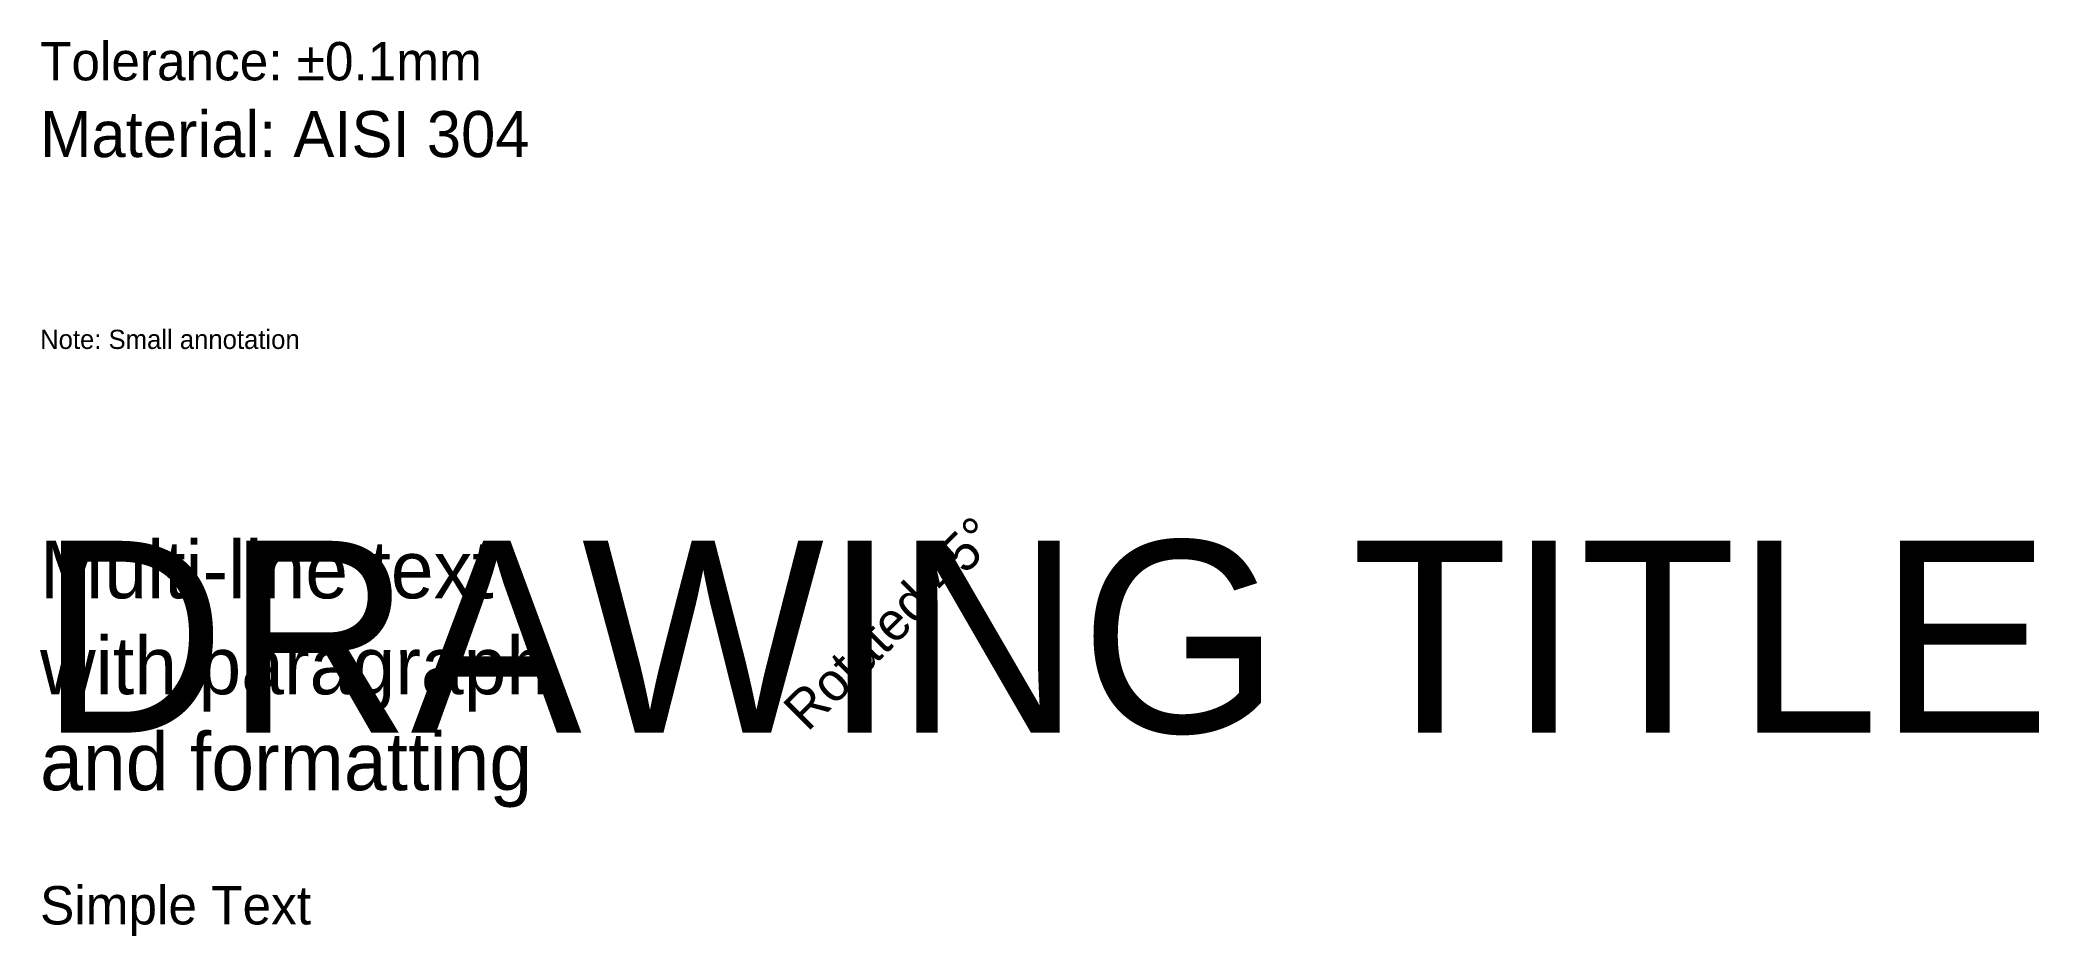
# Model space of a CAD drawing. Header units: metres. Extents: x 0 to 52.1, y -0.3 to 23.1.
import ezdxf

# ---------------------------------------------------------------- set-up
doc = ezdxf.new("R2010")
doc.units = ezdxf.units.M

msp = doc.modelspace()

# ---------------------------------------------------------------- texts
for s, height, p in [('Tolerance: ±0.1mm', 1, (0, 22)), ('Material: AISI 304', 1.2, (0, 20)), ('Note: Small annotation', 0.5, (0, 15)), ('DRAWING TITLE', 5, (0, 5)), ('Simple Text', 1, (0, 0))]:
    msp.add_text(s, height=height).set_placement(p)
msp.add_text('Rotated 45°', height=1, rotation=45).set_placement((20, 5))
at = {"insert": (0, 10), "char_height": 1.5, "width": 20, "attachment_point": 1}
msp.add_mtext('Multi-line text\\Pwith paragraph\\Pand formatting', dxfattribs=at)

doc.saveas('drawing.dxf')
